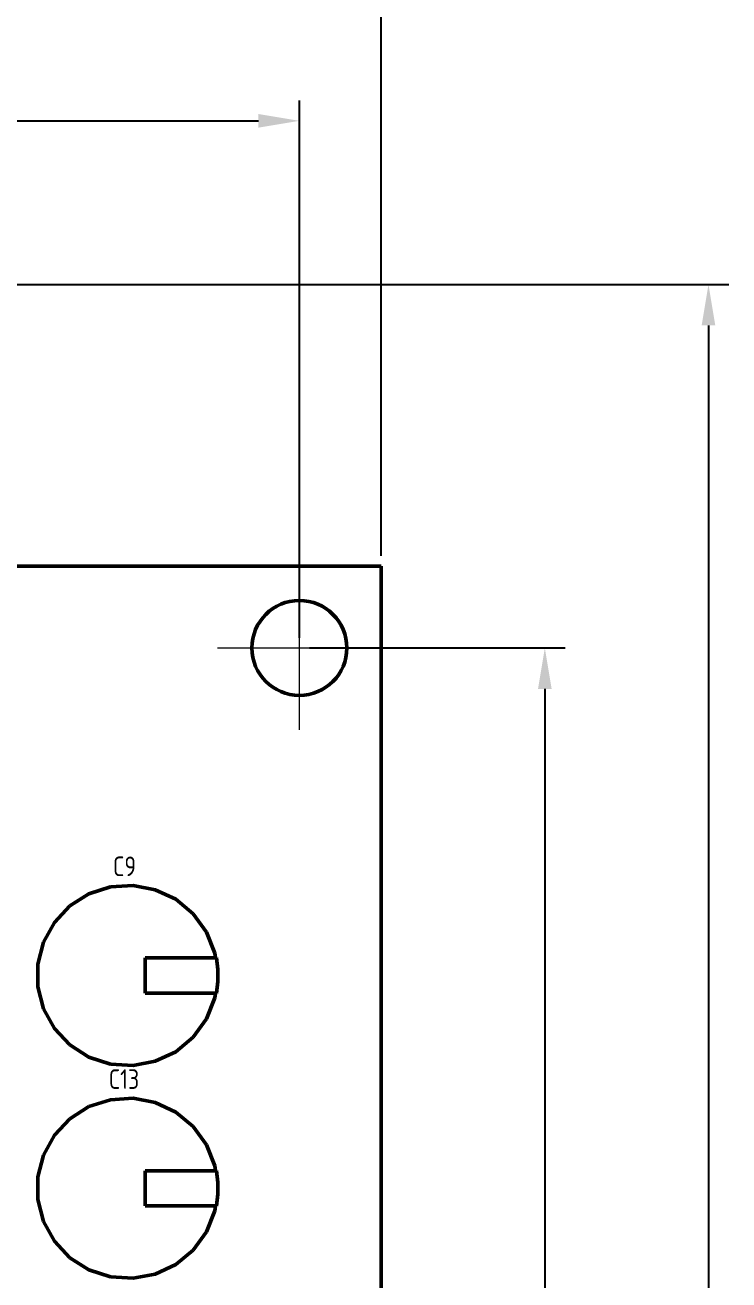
# Model space of a CAD drawing. Extents: x 260 to 1101, y 70 to 664.
# Drawn here: x 484.7 to 527.8, y 546.4 to 623 of the extents above; entities that cross this region are included whole.
import ezdxf

# ---------------------------------------------------------------- set-up
doc = ezdxf.new("R2010")
doc.units = 0
doc.header["$MEASUREMENT"] = 0
doc.layers.get('0').update_dxf_attribs({"linetype": 'CONTINUOUS', "lineweight": 15})
doc.layers.get('DEFPOINTS').update_dxf_attribs({"linetype": 'CONTINUOUS'})
doc.layers.add('Основная', color=7, linetype='CONTINUOUS', lineweight=50)
doc.styles.add('GOST type A0', font='', dxfattribs={"oblique": 15, "height": 3.5})
doc.styles.get('GOST type A0').set_extended_font_data('GOST type A')
doc.dimstyles.new('ISO-25', dxfattribs={"dimtxt": 2.5, "dimasz": 2.5, "dimexe": 1.25, "dimexo": 0.625, "dimtad": 1, "dimtxsty": 'Standard', "dimcen": 2.5, "dimadec": 0, "dimazin": 0, "dimtfac": 1, "dimtmove": 0, "dimatfit": 3, "dimfxl": 1, "dimarcsym": 0})

# ---------------------------------------------------------------- blocks, each defined once
blk = doc.blocks.new('*D0')
at = {"color": 0, "lineweight": -2, "transparency": 16777216}
for p, q in [((346.5, 590.586), (346.5, 628.411)), ((506.5, 590.586), (506.5, 628.411)), ((349, 627.161), (504, 627.161))]:
    blk.add_line(p, q, dxfattribs=at)
at = {"color": 0, "transparency": 16777216}
for points in [[(349, 627.577), (349, 626.744), (346.5, 627.161)], [(504, 627.577), (504, 626.744), (506.5, 627.161)]]:
    blk.add_solid(points, dxfattribs=at)
at = {"layer": 'DEFPOINTS', "color": 0, "transparency": 16777216}
for p in [(506.5, 627.161), (346.5, 589.961), (506.5, 589.961)]:
    blk.add_point(p, dxfattribs=at)
at = {"color": 0, "transparency": 16777216, "insert": (426.5, 629.536), "char_height": 3.5, "attachment_point": 5, "style": 'GOST type A0'}
blk.add_mtext('80*', dxfattribs=at)
blk = doc.blocks.new('*D1')
at = {"color": 0, "lineweight": -2, "transparency": 16777216}
for p, q in [((351.5, 585.586), (351.5, 618.411)), ((501.5, 585.586), (501.5, 618.411)), ((354, 617.161), (499, 617.161))]:
    blk.add_line(p, q, dxfattribs=at)
at = {"color": 0, "transparency": 16777216}
for points in [[(354, 617.577), (354, 616.744), (351.5, 617.161)], [(499, 617.577), (499, 616.744), (501.5, 617.161)]]:
    blk.add_solid(points, dxfattribs=at)
at = {"layer": 'DEFPOINTS', "color": 0, "transparency": 16777216}
for p in [(501.5, 617.161), (351.5, 584.961), (501.5, 584.961)]:
    blk.add_point(p, dxfattribs=at)
at = {"color": 0, "transparency": 16777216, "insert": (426.5, 619.536), "char_height": 3.5, "attachment_point": 5, "style": 'GOST type A0'}
blk.add_mtext('75*', dxfattribs=at)
blk = doc.blocks.new('*D2')
at = {"color": 0, "lineweight": -2, "transparency": 16777216}
for p, q in [((502.125, 584.961), (517.75, 584.961)), ((516.5, 582.461), (516.5, 357.461)), ((502.125, 354.961), (517.75, 354.961))]:
    blk.add_line(p, q, dxfattribs=at)
at = {"color": 0, "transparency": 16777216}
for points in [[(516.083, 582.461), (516.917, 582.461), (516.5, 584.961)], [(516.083, 357.461), (516.917, 357.461), (516.5, 354.961)]]:
    blk.add_solid(points, dxfattribs=at)
at = {"layer": 'DEFPOINTS', "color": 0, "transparency": 16777216}
for p in [(501.5, 584.961), (501.5, 354.961), (516.5, 354.961)]:
    blk.add_point(p, dxfattribs=at)
at = {"color": 0, "transparency": 16777216, "insert": (514.125, 469.961), "char_height": 3.5, "attachment_point": 5, "rotation": 90, "style": 'GOST type A0'}
blk.add_mtext('115*', dxfattribs=at)
blk = doc.blocks.new('*D3')
at = {"color": 0, "lineweight": -2, "transparency": 16777216}
for p, q in [((467.323, 607.161), (527.75, 607.161)), ((526.5, 604.661), (526.5, 352.461)), ((507.125, 349.961), (527.75, 349.961))]:
    blk.add_line(p, q, dxfattribs=at)
at = {"color": 0, "transparency": 16777216}
for points in [[(526.083, 604.661), (526.917, 604.661), (526.5, 607.161)], [(526.083, 352.461), (526.917, 352.461), (526.5, 349.961)]]:
    blk.add_solid(points, dxfattribs=at)
at = {"layer": 'DEFPOINTS', "color": 0, "transparency": 16777216}
for p in [(466.698, 607.161), (506.5, 349.961), (526.5, 349.961)]:
    blk.add_point(p, dxfattribs=at)
at = {"color": 0, "transparency": 16777216, "insert": (523.863, 478.561), "char_height": 3.5, "attachment_point": 5, "rotation": 90, "style": 'GOST type A0'}
blk.add_mtext('128,6*', dxfattribs=at)

msp = doc.modelspace()

# ---------------------------------------------------------------- linework, layer by layer
for p, q in [((501.5, 579.961), (501.5, 589.961)), ((501.5, 579.961), (501.5, 589.961)), ((496.5, 584.961), (506.5, 584.961)), ((496.5, 584.961), (506.5, 584.961))]:
    msp.add_line(p, q)
at = {"layer": 'Основная'}
for p, q in [((506.5, 589.961), (346.5, 589.961)), ((506.5, 349.961), (506.5, 589.961)), ((489.956, 570.363), (488.642, 569.937)), ((489.956, 570.363), (488.642, 569.937)), ((489.956, 570.363), (488.642, 569.937)), ((489.956, 570.363), (488.642, 569.937)), ((491.336, 570.451), (489.956, 570.363)), ((491.336, 570.451), (489.956, 570.363)), ((491.336, 570.451), (489.956, 570.363)), ((491.336, 570.451), (489.956, 570.363)), ((492.692, 570.191), (491.336, 570.451)), ((492.692, 570.191), (491.336, 570.451)), ((492.692, 570.191), (491.336, 570.451)), ((492.692, 570.191), (491.336, 570.451)), ((488.642, 569.937), (487.476, 569.197)), ((488.642, 569.937), (487.476, 569.197)), ((488.642, 569.937), (487.476, 569.197)), ((488.642, 569.937), (487.476, 569.197)), ((493.942, 569.603), (492.692, 570.191)), ((493.942, 569.603), (492.692, 570.191)), ((493.942, 569.603), (492.692, 570.191)), ((493.942, 569.603), (492.692, 570.191)), ((495.008, 568.723), (493.942, 569.603)), ((495.008, 568.723), (493.942, 569.603)), ((495.008, 568.723), (493.942, 569.603)), ((495.008, 568.723), (493.942, 569.603)), ((487.476, 569.197), (486.53, 568.189)), ((487.476, 569.197), (486.53, 568.189)), ((487.476, 569.197), (486.53, 568.189)), ((487.476, 569.197), (486.53, 568.189)), ((486.53, 568.189), (485.864, 566.979)), ((486.53, 568.189), (485.864, 566.979)), ((486.53, 568.189), (485.864, 566.979)), ((486.53, 568.189), (485.864, 566.979)), ((495.82, 567.605), (495.008, 568.723)), ((495.82, 567.605), (495.008, 568.723)), ((495.82, 567.605), (495.008, 568.723)), ((495.82, 567.605), (495.008, 568.723)), ((496.328, 566.321), (495.82, 567.605)), ((496.328, 566.321), (495.82, 567.605)), ((496.328, 566.321), (495.82, 567.605)), ((496.328, 566.321), (495.82, 567.605)), ((485.864, 566.979), (485.522, 565.641)), ((485.864, 566.979), (485.522, 565.641)), ((485.864, 566.979), (485.522, 565.641)), ((485.864, 566.979), (485.522, 565.641)), ((492.074, 566.025), (492.074, 563.873)), ((496.428, 566.025), (492.074, 566.025)), ((492.074, 566.025), (492.074, 563.873)), ((496.428, 566.025), (492.074, 566.025)), ((496.366, 566.025), (496.328, 566.321)), ((496.366, 566.025), (496.328, 566.321)), ((496.366, 566.025), (496.328, 566.321)), ((496.366, 566.025), (496.328, 566.321)), ((496.428, 566.025), (496.366, 566.025)), ((496.428, 566.025), (496.366, 566.025)), ((496.522, 565.311), (496.428, 566.025)), ((496.522, 565.311), (496.428, 566.025)), ((496.522, 565.311), (496.428, 566.025)), ((496.522, 565.311), (496.428, 566.025)), ((485.522, 565.641), (485.522, 564.259)), ((485.522, 564.259), (485.522, 565.641)), ((485.522, 565.641), (485.522, 564.259)), ((485.522, 564.259), (485.522, 565.641)), ((496.522, 564.589), (496.522, 565.311)), ((496.522, 564.589), (496.522, 565.311)), ((496.522, 564.589), (496.522, 565.311)), ((496.522, 564.589), (496.522, 565.311)), ((485.522, 564.259), (485.864, 562.921)), ((485.864, 562.921), (485.522, 564.259)), ((485.522, 564.259), (485.864, 562.921)), ((485.864, 562.921), (485.522, 564.259)), ((496.428, 563.873), (496.522, 564.589)), ((496.522, 564.589), (496.428, 563.873)), ((496.428, 563.873), (496.522, 564.589)), ((496.522, 564.589), (496.428, 563.873)), ((496.428, 563.873), (492.074, 563.873)), ((496.428, 563.873), (492.074, 563.873)), ((495.82, 562.293), (496.328, 563.579)), ((496.328, 563.579), (495.82, 562.293)), ((495.82, 562.293), (496.328, 563.579)), ((496.328, 563.579), (495.82, 562.293)), ((496.328, 563.579), (496.366, 563.873)), ((496.366, 563.873), (496.328, 563.579)), ((496.328, 563.579), (496.366, 563.873)), ((496.366, 563.873), (496.328, 563.579)), ((496.366, 563.873), (496.428, 563.873)), ((496.366, 563.873), (496.428, 563.873)), ((485.864, 562.921), (486.53, 561.709)), ((486.53, 561.709), (485.864, 562.921)), ((485.864, 562.921), (486.53, 561.709)), ((486.53, 561.709), (485.864, 562.921)), ((495.008, 561.177), (495.82, 562.293)), ((495.82, 562.293), (495.008, 561.177)), ((495.008, 561.177), (495.82, 562.293)), ((495.82, 562.293), (495.008, 561.177)), ((486.53, 561.709), (487.476, 560.703)), ((487.476, 560.703), (486.53, 561.709)), ((486.53, 561.709), (487.476, 560.703)), ((487.476, 560.703), (486.53, 561.709)), ((493.942, 560.295), (495.008, 561.177)), ((495.008, 561.177), (493.942, 560.295)), ((493.942, 560.295), (495.008, 561.177)), ((495.008, 561.177), (493.942, 560.295)), ((487.476, 560.703), (488.642, 559.963)), ((488.642, 559.963), (487.476, 560.703)), ((487.476, 560.703), (488.642, 559.963)), ((488.642, 559.963), (487.476, 560.703)), ((488.642, 559.963), (489.956, 559.535)), ((489.956, 559.535), (488.642, 559.963)), ((488.642, 559.963), (489.956, 559.535)), ((489.956, 559.535), (488.642, 559.963)), ((491.336, 559.449), (492.692, 559.707)), ((492.692, 559.707), (491.336, 559.449)), ((491.336, 559.449), (492.692, 559.707)), ((492.692, 559.707), (491.336, 559.449)), ((492.692, 559.707), (493.942, 560.295)), ((493.942, 560.295), (492.692, 559.707)), ((492.692, 559.707), (493.942, 560.295)), ((493.942, 560.295), (492.692, 559.707)), ((489.956, 559.535), (491.336, 559.449)), ((491.336, 559.449), (489.956, 559.535)), ((489.956, 559.535), (491.336, 559.449)), ((491.336, 559.449), (489.956, 559.535)), ((489.956, 557.363), (488.642, 556.937)), ((489.956, 557.363), (488.642, 556.937)), ((489.956, 557.363), (488.642, 556.937)), ((489.956, 557.363), (488.642, 556.937)), ((491.336, 557.451), (489.956, 557.363)), ((491.336, 557.451), (489.956, 557.363)), ((491.336, 557.451), (489.956, 557.363)), ((491.336, 557.451), (489.956, 557.363)), ((492.692, 557.191), (491.336, 557.451)), ((492.692, 557.191), (491.336, 557.451)), ((492.692, 557.191), (491.336, 557.451)), ((492.692, 557.191), (491.336, 557.451)), ((488.642, 556.937), (487.476, 556.197)), ((488.642, 556.937), (487.476, 556.197)), ((488.642, 556.937), (487.476, 556.197)), ((488.642, 556.937), (487.476, 556.197)), ((493.942, 556.603), (492.692, 557.191)), ((493.942, 556.603), (492.692, 557.191)), ((493.942, 556.603), (492.692, 557.191)), ((493.942, 556.603), (492.692, 557.191)), ((495.008, 555.723), (493.942, 556.603)), ((495.008, 555.723), (493.942, 556.603)), ((495.008, 555.723), (493.942, 556.603)), ((495.008, 555.723), (493.942, 556.603)), ((487.476, 556.197), (486.53, 555.189)), ((487.476, 556.197), (486.53, 555.189)), ((487.476, 556.197), (486.53, 555.189)), ((487.476, 556.197), (486.53, 555.189)), ((486.53, 555.189), (485.864, 553.979)), ((486.53, 555.189), (485.864, 553.979)), ((486.53, 555.189), (485.864, 553.979)), ((486.53, 555.189), (485.864, 553.979)), ((495.82, 554.605), (495.008, 555.723)), ((495.82, 554.605), (495.008, 555.723)), ((495.82, 554.605), (495.008, 555.723)), ((495.82, 554.605), (495.008, 555.723)), ((496.328, 553.321), (495.82, 554.605)), ((496.328, 553.321), (495.82, 554.605)), ((496.328, 553.321), (495.82, 554.605)), ((496.328, 553.321), (495.82, 554.605)), ((485.864, 553.979), (485.522, 552.641)), ((485.864, 553.979), (485.522, 552.641)), ((485.864, 553.979), (485.522, 552.641)), ((485.864, 553.979), (485.522, 552.641)), ((492.074, 553.025), (492.074, 550.873)), ((496.428, 553.025), (492.074, 553.025)), ((492.074, 553.025), (492.074, 550.873)), ((496.428, 553.025), (492.074, 553.025)), ((496.366, 553.025), (496.328, 553.321)), ((496.366, 553.025), (496.328, 553.321)), ((496.366, 553.025), (496.328, 553.321)), ((496.366, 553.025), (496.328, 553.321)), ((496.428, 553.025), (496.366, 553.025)), ((496.428, 553.025), (496.366, 553.025)), ((496.522, 552.311), (496.428, 553.025)), ((496.522, 552.311), (496.428, 553.025)), ((496.522, 552.311), (496.428, 553.025)), ((496.522, 552.311), (496.428, 553.025)), ((485.522, 552.641), (485.522, 551.259)), ((485.522, 551.259), (485.522, 552.641)), ((485.522, 552.641), (485.522, 551.259)), ((485.522, 551.259), (485.522, 552.641)), ((496.522, 551.589), (496.522, 552.311)), ((496.522, 551.589), (496.522, 552.311)), ((496.522, 551.589), (496.522, 552.311)), ((496.522, 551.589), (496.522, 552.311)), ((485.522, 551.259), (485.864, 549.921)), ((485.864, 549.921), (485.522, 551.259)), ((485.522, 551.259), (485.864, 549.921)), ((485.864, 549.921), (485.522, 551.259)), ((496.428, 550.873), (496.522, 551.589)), ((496.522, 551.589), (496.428, 550.873)), ((496.428, 550.873), (496.522, 551.589)), ((496.522, 551.589), (496.428, 550.873)), ((496.428, 550.873), (492.074, 550.873)), ((496.428, 550.873), (492.074, 550.873)), ((495.82, 549.293), (496.328, 550.579)), ((496.328, 550.579), (495.82, 549.293)), ((495.82, 549.293), (496.328, 550.579)), ((496.328, 550.579), (495.82, 549.293)), ((496.328, 550.579), (496.366, 550.873)), ((496.366, 550.873), (496.328, 550.579)), ((496.328, 550.579), (496.366, 550.873)), ((496.366, 550.873), (496.328, 550.579)), ((496.366, 550.873), (496.428, 550.873)), ((496.366, 550.873), (496.428, 550.873)), ((485.864, 549.921), (486.53, 548.709)), ((486.53, 548.709), (485.864, 549.921)), ((485.864, 549.921), (486.53, 548.709)), ((486.53, 548.709), (485.864, 549.921)), ((495.008, 548.177), (495.82, 549.293)), ((495.82, 549.293), (495.008, 548.177)), ((495.008, 548.177), (495.82, 549.293)), ((495.82, 549.293), (495.008, 548.177)), ((486.53, 548.709), (487.476, 547.703)), ((487.476, 547.703), (486.53, 548.709)), ((486.53, 548.709), (487.476, 547.703)), ((487.476, 547.703), (486.53, 548.709)), ((493.942, 547.295), (495.008, 548.177)), ((495.008, 548.177), (493.942, 547.295)), ((493.942, 547.295), (495.008, 548.177)), ((495.008, 548.177), (493.942, 547.295)), ((487.476, 547.703), (488.642, 546.963)), ((488.642, 546.963), (487.476, 547.703)), ((487.476, 547.703), (488.642, 546.963)), ((488.642, 546.963), (487.476, 547.703)), ((488.642, 546.963), (489.956, 546.535)), ((489.956, 546.535), (488.642, 546.963)), ((488.642, 546.963), (489.956, 546.535)), ((489.956, 546.535), (488.642, 546.963)), ((491.336, 546.449), (492.692, 546.707)), ((492.692, 546.707), (491.336, 546.449)), ((491.336, 546.449), (492.692, 546.707)), ((492.692, 546.707), (491.336, 546.449)), ((492.692, 546.707), (493.942, 547.295)), ((493.942, 547.295), (492.692, 546.707)), ((492.692, 546.707), (493.942, 547.295)), ((493.942, 547.295), (492.692, 546.707)), ((489.956, 546.535), (491.336, 546.449)), ((491.336, 546.449), (489.956, 546.535)), ((489.956, 546.535), (491.336, 546.449)), ((491.336, 546.449), (489.956, 546.535))]:
    msp.add_line(p, q, dxfattribs=at)
for start, end in [(90, 180), (0, 90), (180, 270), (270, 0)]:
    msp.add_arc((501.5, 584.961), 2.9, start, end, dxfattribs=at)

# ---------------------------------------------------------------- texts
at = {"layer": 'Основная', "style": 'GOST type A0'}
for s, p in [('C9', (490.111, 571.019)), ('C13', (489.852, 558.019))]:
    msp.add_text(s, height=1.2, dxfattribs=at).set_placement(p)

# ---------------------------------------------------------------- dimensions: what is measured, and where the dimension line sits
for base, p1, p2, text, picture, middle in [((506.5, 627.161), (346.5, 589.961), (506.5, 589.961), '80*', '*D0', (426.5, 627.161)), ((501.5, 617.161), (351.5, 584.961), (501.5, 584.961), '75*', '*D1', (426.5, 617.161))]:
    dim = msp.add_linear_dim(base=base, p1=p1, p2=p2, text=text, dimstyle='ISO-25', override={"dimtxsty": 'GOST type A0'})
    dim.commit()
    dim.dimension.update_dxf_attribs({"geometry": picture, "text_midpoint": middle, "dimtype": 160})
for base, p1, p2, text, picture, middle in [((526.5, 349.961), (466.698, 607.161), (506.5, 349.961), '128,6*', '*D3', (526.5, 478.561)), ((516.5, 354.961), (501.5, 584.961), (501.5, 354.961), '115*', '*D2', (516.5, 469.961))]:
    dim = msp.add_linear_dim(base=base, p1=p1, p2=p2, angle=90, text=text, dimstyle='ISO-25', override={"dimtxsty": 'GOST type A0'})
    dim.commit()
    dim.dimension.update_dxf_attribs({"geometry": picture, "text_midpoint": middle, "dimtype": 160})

doc.saveas('drawing.dxf')
